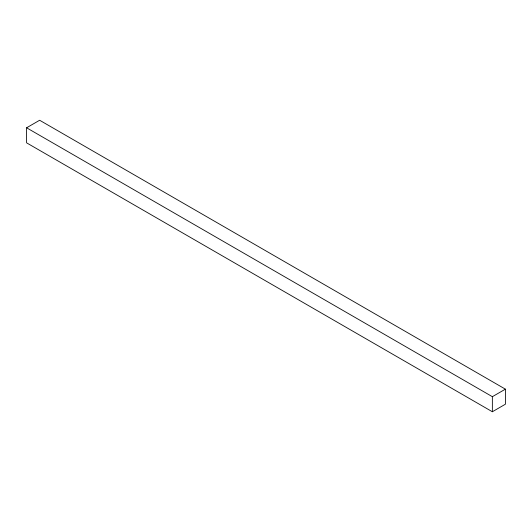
<?xml version="1.0" encoding="UTF-8"?>
<svg xmlns="http://www.w3.org/2000/svg" width="532" height="532" viewBox="0 0 532 532"><rect width="100%" height="100%" fill="white"/><g stroke="black" fill="none" stroke-linecap="round" stroke-linejoin="round"><path stroke-width="0.8" d="M26.6 127.786L39.641 120.252L505.4 389.158L505.4 404.214L492.359 411.748L26.6 142.842L26.6 127.786L492.359 396.686L505.4 389.158M492.359 396.686L492.359 411.748"/></g></svg>
